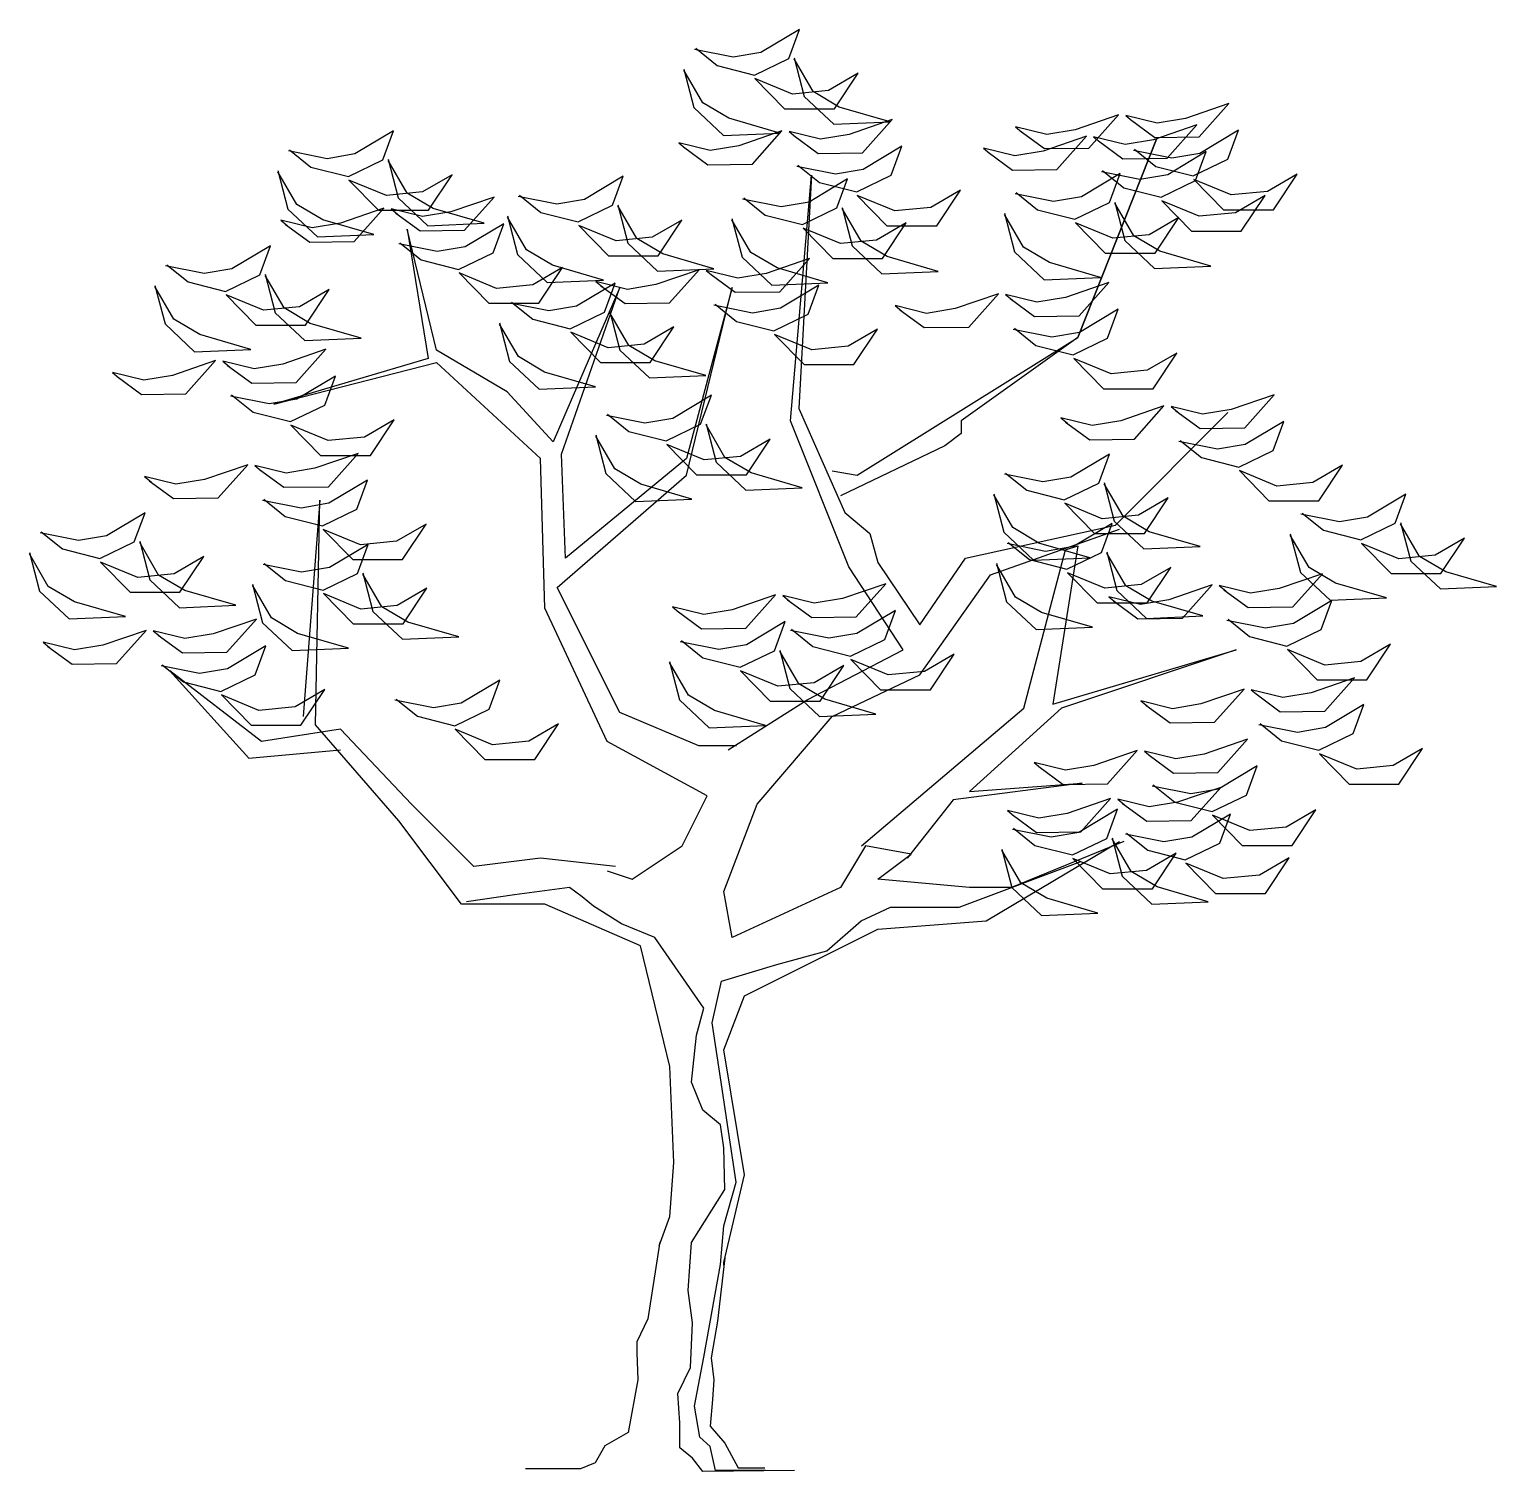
# Model space of a CAD drawing. Header units: millimetres. Extents: x 354.45 to 357.51, y 2602.46 to 2605.46.
import ezdxf

# ---------------------------------------------------------------- set-up
doc = ezdxf.new("R2010")
doc.units = ezdxf.units.MM
doc.header["$LTSCALE"] = 10
doc.layers.add('Vegetais', color=94, linetype='Continuous')

msp = doc.modelspace()

# ---------------------------------------------------------------- linework, layer by layer
at = {"layer": 'Vegetais'}
for points in [[(355.8408, 2605.4167), (355.8852, 2605.3809), (355.9629, 2605.3612), (356.0344, 2605.3957), (356.0566, 2605.4561), (355.9765, 2605.408), (355.9185, 2605.3982), (355.8383, 2605.4142)], [(356.0455, 2605.3969), (356.0665, 2605.3168), (356.1282, 2605.2589), (356.2453, 2605.2638), (356.1393, 2605.2946), (356.085, 2605.3267), (356.0455, 2605.3945)], [(355.8161, 2605.3735), (355.8371, 2605.2934), (355.8988, 2605.2354), (356.0159, 2605.2404), (355.9099, 2605.2712), (355.8556, 2605.3032), (355.8161, 2605.3711)], [(355.9641, 2605.3538), (356.0258, 2605.2909), (356.1294, 2605.2909), (356.1787, 2605.3649), (356.1171, 2605.3291), (356.0418, 2605.3217), (355.9641, 2605.3538)], [(356.7449, 2605.2685), (356.7955, 2605.2315), (356.888, 2605.2327), (356.9497, 2605.3018), (356.8596, 2605.2709), (356.8004, 2605.2611), (356.7351, 2605.2771), (356.7486, 2605.266)], [(356.0449, 2605.2352), (356.0955, 2605.1982), (356.188, 2605.1994), (356.2496, 2605.2684), (356.1596, 2605.2376), (356.1004, 2605.2278), (356.035, 2605.2438), (356.0486, 2605.2327)], [(356.5155, 2605.2451), (356.5661, 2605.2081), (356.6586, 2605.2093), (356.7203, 2605.2783), (356.6302, 2605.2475), (356.571, 2605.2377), (356.5057, 2605.2537), (356.5192, 2605.2426)], [(354.9963, 2605.2056), (355.0407, 2605.1699), (355.1184, 2605.1502), (355.19, 2605.1847), (355.2122, 2605.2451), (355.132, 2605.197), (355.074, 2605.1871), (354.9939, 2605.2032)], [(355.8155, 2605.2117), (355.8661, 2605.1747), (355.9586, 2605.176), (356.0202, 2605.245), (355.9302, 2605.2142), (355.871, 2605.2043), (355.8056, 2605.2204), (355.8192, 2605.2093)], [(356.6783, 2605.2241), (356.7288, 2605.1871), (356.8213, 2605.1883), (356.883, 2605.2573), (356.793, 2605.2265), (356.7338, 2605.2167), (356.6684, 2605.2327), (356.682, 2605.2216)], [(356.7536, 2605.2068), (356.798, 2605.1711), (356.8757, 2605.1514), (356.9472, 2605.1859), (356.9694, 2605.2463), (356.8892, 2605.1982), (356.8313, 2605.1883), (356.7511, 2605.2044)], [(356.0535, 2605.1735), (356.0979, 2605.1378), (356.1756, 2605.118), (356.2472, 2605.1526), (356.2694, 2605.213), (356.1892, 2605.1649), (356.1312, 2605.155), (356.0511, 2605.1711)], [(356.4489, 2605.2006), (356.4994, 2605.1636), (356.5919, 2605.1649), (356.6536, 2605.2339), (356.5636, 2605.2031), (356.5044, 2605.1932), (356.439, 2605.2093), (356.4526, 2605.1982)], [(355.2011, 2605.1859), (355.222, 2605.1058), (355.2837, 2605.0478), (355.4009, 2605.0528), (355.2948, 2605.0836), (355.2405, 2605.1156), (355.2011, 2605.1834)], [(356.6869, 2605.1624), (356.7313, 2605.1267), (356.809, 2605.1069), (356.8805, 2605.1415), (356.9027, 2605.2019), (356.8226, 2605.1538), (356.7646, 2605.1439), (356.6844, 2605.1599)], [(354.9717, 2605.1625), (354.9926, 2605.0823), (355.0543, 2605.0244), (355.1715, 2605.0293), (355.0654, 2605.0602), (355.0111, 2605.0922), (354.9717, 2605.16)], [(355.1197, 2605.1428), (355.1813, 2605.0799), (355.2849, 2605.0799), (355.3343, 2605.1538), (355.2726, 2605.1181), (355.1974, 2605.1107), (355.1197, 2605.1428)], [(355.4741, 2605.1112), (355.5185, 2605.0755), (355.5962, 2605.0557), (355.6678, 2605.0903), (355.69, 2605.1507), (355.6098, 2605.1026), (355.5518, 2605.0927), (355.4717, 2605.1088)], [(356.5075, 2605.1168), (356.5519, 2605.081), (356.6296, 2605.0613), (356.7011, 2605.0958), (356.7233, 2605.1562), (356.6432, 2605.1081), (356.5852, 2605.0983), (356.505, 2605.1143)], [(356.8769, 2605.144), (356.9386, 2605.0811), (357.0422, 2605.0811), (357.0915, 2605.1551), (357.0298, 2605.1193), (356.9546, 2605.1119), (356.8769, 2605.144)], [(355.9408, 2605.1057), (355.9852, 2605.0699), (356.0629, 2605.0502), (356.1344, 2605.0847), (356.1566, 2605.1451), (356.0765, 2605.097), (356.0185, 2605.0872), (355.9383, 2605.1032)], [(356.1769, 2605.1106), (356.2385, 2605.0478), (356.3421, 2605.0478), (356.3915, 2605.1217), (356.3298, 2605.086), (356.2546, 2605.0786), (356.1769, 2605.1106)], [(355.2171, 2605.0741), (355.2677, 2605.0371), (355.3602, 2605.0383), (355.4218, 2605.1074), (355.3318, 2605.0766), (355.2726, 2605.0667), (355.2072, 2605.0827), (355.2208, 2605.0716)], [(355.6789, 2605.0915), (355.6998, 2605.0114), (355.7615, 2604.9534), (355.8787, 2604.9583), (355.7726, 2604.9892), (355.7183, 2605.0212), (355.6789, 2605.089)], [(356.1455, 2605.0859), (356.1665, 2605.0058), (356.2282, 2604.9479), (356.3453, 2604.9528), (356.2393, 2604.9836), (356.185, 2605.0157), (356.1455, 2605.0835)], [(356.7122, 2605.097), (356.7332, 2605.0169), (356.7949, 2604.959), (356.912, 2604.9639), (356.806, 2604.9947), (356.7517, 2605.0268), (356.7122, 2605.0946)], [(356.8102, 2605.0995), (356.8719, 2605.0367), (356.9755, 2605.0367), (357.0248, 2605.1106), (356.9632, 2605.0749), (356.8879, 2605.0675), (356.8102, 2605.0995)], [(354.9877, 2605.0507), (355.0383, 2605.0137), (355.1308, 2605.0149), (355.1924, 2605.084), (355.1024, 2605.0531), (355.0432, 2605.0433), (354.9778, 2605.0593), (354.9914, 2605.0482)], [(355.4495, 2605.0681), (355.4704, 2604.9879), (355.5321, 2604.93), (355.6493, 2604.9349), (355.5432, 2604.9657), (355.4889, 2604.9978), (355.4495, 2605.0656)], [(355.5975, 2605.0483), (355.6591, 2604.9855), (355.7627, 2604.9855), (355.8121, 2605.0594), (355.7504, 2605.0237), (355.6752, 2605.0163), (355.5975, 2605.0483)], [(355.9161, 2605.0625), (355.9371, 2604.9824), (355.9988, 2604.9244), (356.1159, 2604.9294), (356.0099, 2604.9602), (355.9556, 2604.9922), (355.9161, 2605.06)], [(356.4828, 2605.0736), (356.5038, 2604.9935), (356.5655, 2604.9355), (356.6826, 2604.9405), (356.5766, 2604.9713), (356.5223, 2605.0033), (356.4828, 2605.0712)], [(356.6308, 2605.0539), (356.6925, 2604.991), (356.7961, 2604.991), (356.8454, 2605.065), (356.7838, 2605.0292), (356.7085, 2605.0218), (356.6308, 2605.0539)], [(355.2257, 2605.0125), (355.2701, 2604.9767), (355.3478, 2604.957), (355.4194, 2604.9915), (355.4416, 2605.0519), (355.3614, 2605.0038), (355.3034, 2604.994), (355.2233, 2605.01)], [(356.0641, 2605.0428), (356.1258, 2604.9799), (356.2294, 2604.9799), (356.2787, 2605.0539), (356.2171, 2605.0181), (356.1418, 2605.0107), (356.0641, 2605.0428)], [(354.7408, 2604.9668), (354.7852, 2604.9311), (354.8629, 2604.9113), (354.9344, 2604.9459), (354.9566, 2605.0063), (354.8764, 2604.9582), (354.8185, 2604.9483), (354.7383, 2604.9644)], [(355.8727, 2604.9464), (355.9232, 2604.9094), (356.0157, 2604.9106), (356.0774, 2604.9797), (355.9874, 2604.9488), (355.9282, 2604.939), (355.8628, 2604.955), (355.8764, 2604.9439)], [(354.9455, 2604.9471), (354.9665, 2604.867), (355.0281, 2604.809), (355.1453, 2604.8139), (355.0392, 2604.8448), (354.985, 2604.8768), (354.9455, 2604.9446)], [(355.3491, 2604.9496), (355.4107, 2604.8867), (355.5143, 2604.8867), (355.5637, 2604.9607), (355.502, 2604.9249), (355.4268, 2604.9175), (355.3491, 2604.9496)], [(355.6433, 2604.9229), (355.6938, 2604.886), (355.7863, 2604.8872), (355.848, 2604.9562), (355.758, 2604.9254), (355.6988, 2604.9155), (355.6334, 2604.9316), (355.647, 2604.9205)], [(354.7161, 2604.9237), (354.7371, 2604.8435), (354.7987, 2604.7856), (354.9159, 2604.7905), (354.8098, 2604.8213), (354.7556, 2604.8534), (354.7161, 2604.9212)], [(354.8641, 2604.9039), (354.9258, 2604.8411), (355.0294, 2604.8411), (355.0787, 2604.915), (355.017, 2604.8793), (354.9418, 2604.8719), (354.8641, 2604.9039)], [(355.4575, 2604.8891), (355.5019, 2604.8533), (355.5796, 2604.8336), (355.6511, 2604.8681), (355.6733, 2604.9285), (355.5931, 2604.8804), (355.5352, 2604.8706), (355.455, 2604.8866)], [(355.8813, 2604.8847), (355.9257, 2604.849), (356.0034, 2604.8292), (356.0749, 2604.8638), (356.0971, 2604.9242), (356.017, 2604.8761), (355.959, 2604.8662), (355.8788, 2604.8823)], [(356.2655, 2604.873), (356.3161, 2604.836), (356.4086, 2604.8372), (356.4703, 2604.9062), (356.3802, 2604.8754), (356.321, 2604.8656), (356.2557, 2604.8816), (356.2692, 2604.8705)], [(356.4949, 2604.8964), (356.5455, 2604.8594), (356.638, 2604.8606), (356.6997, 2604.9297), (356.6096, 2604.8988), (356.5504, 2604.889), (356.4851, 2604.905), (356.4986, 2604.8939)], [(356.5036, 2604.8347), (356.548, 2604.799), (356.6257, 2604.7793), (356.6972, 2604.8138), (356.7194, 2604.8742), (356.6392, 2604.8261), (356.5813, 2604.8162), (356.5011, 2604.8323)], [(355.4328, 2604.8459), (355.4538, 2604.7658), (355.5154, 2604.7078), (355.6326, 2604.7128), (355.5265, 2604.7436), (355.4723, 2604.7756), (355.4328, 2604.8434)], [(355.6622, 2604.8693), (355.6832, 2604.7892), (355.7448, 2604.7313), (355.862, 2604.7362), (355.7559, 2604.767), (355.7017, 2604.7991), (355.6622, 2604.8669)], [(355.5808, 2604.8262), (355.6425, 2604.7633), (355.7461, 2604.7633), (355.7954, 2604.8373), (355.7337, 2604.8015), (355.6585, 2604.7941), (355.5808, 2604.8262)], [(356.0046, 2604.8218), (356.0663, 2604.759), (356.1699, 2604.759), (356.2192, 2604.8329), (356.1576, 2604.7972), (356.0823, 2604.7898), (356.0046, 2604.8218)], [(354.8671, 2604.7575), (354.9176, 2604.7206), (355.0101, 2604.7218), (355.0718, 2604.7908), (354.9818, 2604.76), (354.9226, 2604.7501), (354.8572, 2604.7662), (354.8708, 2604.7551)], [(356.6269, 2604.7719), (356.6886, 2604.709), (356.7922, 2604.709), (356.8415, 2604.783), (356.7798, 2604.7472), (356.7046, 2604.7398), (356.6269, 2604.7719)], [(354.6377, 2604.7341), (354.6882, 2604.6971), (354.7807, 2604.6984), (354.8424, 2604.7674), (354.7524, 2604.7366), (354.6932, 2604.7267), (354.6278, 2604.7427), (354.6414, 2604.7316)], [(354.8757, 2604.6959), (354.9201, 2604.6601), (354.9978, 2604.6404), (355.0693, 2604.6749), (355.0915, 2604.7353), (355.0114, 2604.6873), (354.9534, 2604.6774), (354.8732, 2604.6934)], [(355.6575, 2604.6558), (355.7019, 2604.6201), (355.7796, 2604.6003), (355.8511, 2604.6349), (355.8733, 2604.6953), (355.7931, 2604.6472), (355.7352, 2604.6373), (355.655, 2604.6533)], [(356.8394, 2604.6631), (356.89, 2604.6261), (356.9825, 2604.6274), (357.0441, 2604.6964), (356.9541, 2604.6656), (356.8949, 2604.6557), (356.8295, 2604.6718), (356.8431, 2604.6607)], [(356.61, 2604.6397), (356.6606, 2604.6027), (356.7531, 2604.6039), (356.8147, 2604.673), (356.7247, 2604.6422), (356.6655, 2604.6323), (356.6001, 2604.6483), (356.6137, 2604.6372)], [(354.999, 2604.633), (355.0607, 2604.5701), (355.1643, 2604.5701), (355.2136, 2604.6441), (355.152, 2604.6084), (355.0767, 2604.601), (354.999, 2604.633)], [(355.8622, 2604.6361), (355.8832, 2604.5559), (355.9448, 2604.498), (356.062, 2604.5029), (355.9559, 2604.5338), (355.9017, 2604.5658), (355.8622, 2604.6336)], [(356.848, 2604.6015), (356.8924, 2604.5657), (356.9701, 2604.546), (357.0417, 2604.5805), (357.0639, 2604.6409), (356.9837, 2604.5929), (356.9257, 2604.583), (356.8456, 2604.599)], [(355.6328, 2604.6127), (355.6538, 2604.5325), (355.7154, 2604.4746), (355.8326, 2604.4795), (355.7265, 2604.5103), (355.6723, 2604.5424), (355.6328, 2604.6102)], [(355.7808, 2604.5929), (355.8425, 2604.5301), (355.9461, 2604.5301), (355.9954, 2604.604), (355.9337, 2604.5683), (355.8585, 2604.5609), (355.7808, 2604.5929)], [(354.9337, 2604.5409), (354.9843, 2604.504), (355.0768, 2604.5052), (355.1385, 2604.5742), (355.0484, 2604.5434), (354.9892, 2604.5335), (354.9239, 2604.5496), (354.9374, 2604.5385)], [(356.4853, 2604.5336), (356.5297, 2604.4979), (356.6074, 2604.4781), (356.6789, 2604.5127), (356.7011, 2604.5731), (356.621, 2604.525), (356.563, 2604.5151), (356.4828, 2604.5312)], [(354.7043, 2604.5175), (354.7549, 2604.4805), (354.8474, 2604.4818), (354.9091, 2604.5508), (354.819, 2604.52), (354.7598, 2604.5101), (354.6945, 2604.5261), (354.708, 2604.5151)], [(356.9714, 2604.5386), (357.033, 2604.4757), (357.1366, 2604.4757), (357.186, 2604.5497), (357.1243, 2604.5139), (357.0491, 2604.5066), (356.9714, 2604.5386)], [(354.9424, 2604.4793), (354.9868, 2604.4435), (355.0645, 2604.4238), (355.136, 2604.4583), (355.1582, 2604.5188), (355.078, 2604.4707), (355.0201, 2604.4608), (354.9399, 2604.4768)], [(356.69, 2604.5139), (356.711, 2604.4338), (356.7727, 2604.3758), (356.8898, 2604.3808), (356.7838, 2604.4116), (356.7295, 2604.4436), (356.69, 2604.5114)], [(356.4606, 2604.4905), (356.4816, 2604.4103), (356.5433, 2604.3524), (356.6604, 2604.3573), (356.5544, 2604.3881), (356.5001, 2604.4202), (356.4606, 2604.488)], [(356.6086, 2604.4708), (356.6703, 2604.4079), (356.7739, 2604.4079), (356.8232, 2604.4818), (356.7616, 2604.4461), (356.6863, 2604.4387), (356.6086, 2604.4708)], [(357.102, 2604.4503), (357.1464, 2604.4146), (357.2241, 2604.3948), (357.2956, 2604.4294), (357.3178, 2604.4898), (357.2377, 2604.4417), (357.1797, 2604.4318), (357.0995, 2604.4479)], [(354.4796, 2604.4114), (354.524, 2604.3757), (354.6017, 2604.356), (354.6733, 2604.3905), (354.6955, 2604.4509), (354.6153, 2604.4028), (354.5573, 2604.393), (354.4772, 2604.409)], [(355.0657, 2604.4164), (355.1274, 2604.3535), (355.231, 2604.3535), (355.2803, 2604.4275), (355.2186, 2604.3918), (355.1434, 2604.3844), (355.0657, 2604.4164)], [(356.4908, 2604.3892), (356.5352, 2604.3535), (356.6129, 2604.3338), (356.6845, 2604.3683), (356.7067, 2604.4287), (356.6265, 2604.3806), (356.5685, 2604.3707), (356.4884, 2604.3868)], [(357.3067, 2604.4306), (357.3277, 2604.3505), (357.3894, 2604.2925), (357.5065, 2604.2974), (357.4005, 2604.3283), (357.3462, 2604.3603), (357.3067, 2604.4281)], [(354.6844, 2604.3917), (354.7053, 2604.3116), (354.767, 2604.2536), (354.8842, 2604.2586), (354.7781, 2604.2894), (354.7238, 2604.3214), (354.6844, 2604.3893)], [(354.9436, 2604.3457), (354.988, 2604.3099), (355.0657, 2604.2902), (355.1372, 2604.3247), (355.1594, 2604.3851), (355.0793, 2604.337), (355.0213, 2604.3272), (354.9411, 2604.3432)], [(357.0773, 2604.4072), (357.0983, 2604.327), (357.16, 2604.2691), (357.2771, 2604.274), (357.1711, 2604.3048), (357.1168, 2604.3369), (357.0773, 2604.4047)], [(357.2253, 2604.3874), (357.287, 2604.3246), (357.3906, 2604.3246), (357.4399, 2604.3985), (357.3783, 2604.3628), (357.303, 2604.3554), (357.2253, 2604.3874)], [(354.455, 2604.3683), (354.4759, 2604.2882), (354.5376, 2604.2302), (354.6548, 2604.2351), (354.5487, 2604.266), (354.4944, 2604.298), (354.455, 2604.3658)], [(354.603, 2604.3486), (354.6646, 2604.2857), (354.7682, 2604.2857), (354.8176, 2604.3597), (354.7559, 2604.3239), (354.6807, 2604.3165), (354.603, 2604.3486)], [(356.6956, 2604.3695), (356.7165, 2604.2894), (356.7782, 2604.2314), (356.8954, 2604.2364), (356.7893, 2604.2672), (356.735, 2604.2992), (356.6956, 2604.367)], [(355.1483, 2604.3259), (355.1693, 2604.2458), (355.231, 2604.1879), (355.3481, 2604.1928), (355.2421, 2604.2236), (355.1878, 2604.2557), (355.1483, 2604.3235)], [(356.4662, 2604.3461), (356.4871, 2604.2659), (356.5488, 2604.208), (356.666, 2604.2129), (356.5599, 2604.2438), (356.5056, 2604.2758), (356.4662, 2604.3436)], [(356.6142, 2604.3264), (356.6758, 2604.2635), (356.7794, 2604.2635), (356.8288, 2604.3374), (356.7671, 2604.3017), (356.6919, 2604.2943), (356.6142, 2604.3264)], [(356.9394, 2604.291), (356.99, 2604.254), (357.0825, 2604.2553), (357.1441, 2604.3243), (357.0541, 2604.2935), (356.9949, 2604.2836), (356.9295, 2604.2997), (356.9431, 2604.2886)], [(354.9189, 2604.3025), (354.9399, 2604.2224), (355.0016, 2604.1644), (355.1187, 2604.1694), (355.0127, 2604.2002), (354.9584, 2604.2322), (354.9189, 2604.3001)], [(355.0669, 2604.2828), (355.1286, 2604.2199), (355.2322, 2604.2199), (355.2815, 2604.2939), (355.2199, 2604.2581), (355.1446, 2604.2507), (355.0669, 2604.2828)], [(356.0316, 2604.2702), (356.0822, 2604.2333), (356.1747, 2604.2345), (356.2364, 2604.3035), (356.1463, 2604.2727), (356.0871, 2604.2628), (356.0218, 2604.2789), (356.0353, 2604.2678)], [(356.71, 2604.2676), (356.7606, 2604.2306), (356.8531, 2604.2318), (356.9147, 2604.3009), (356.8247, 2604.2701), (356.7655, 2604.2602), (356.7001, 2604.2762), (356.7137, 2604.2651)], [(355.8022, 2604.2468), (355.8528, 2604.2098), (355.9453, 2604.2111), (356.007, 2604.2801), (355.9169, 2604.2493), (355.8577, 2604.2394), (355.7924, 2604.2554), (355.8059, 2604.2444)], [(356.948, 2604.2294), (356.9924, 2604.1936), (357.0701, 2604.1739), (357.1417, 2604.2084), (357.1639, 2604.2688), (357.0837, 2604.2208), (357.0257, 2604.2109), (356.9456, 2604.2269)], [(356.0403, 2604.2086), (356.0847, 2604.1728), (356.1624, 2604.1531), (356.2339, 2604.1876), (356.2561, 2604.248), (356.1759, 2604.2), (356.118, 2604.1901), (356.0378, 2604.2061)], [(354.4932, 2604.1732), (354.5438, 2604.1362), (354.6363, 2604.1374), (354.698, 2604.2065), (354.6079, 2604.1757), (354.5487, 2604.1658), (354.4834, 2604.1818), (354.4969, 2604.1707)], [(354.7226, 2604.1966), (354.7732, 2604.1596), (354.8657, 2604.1609), (354.9274, 2604.2299), (354.8373, 2604.1991), (354.7781, 2604.1892), (354.7128, 2604.2052), (354.7263, 2604.1941)], [(355.8109, 2604.1852), (355.8553, 2604.1494), (355.933, 2604.1297), (356.0045, 2604.1642), (356.0267, 2604.2246), (355.9465, 2604.1765), (355.8886, 2604.1667), (355.8084, 2604.1827)], [(354.7313, 2604.135), (354.7757, 2604.0992), (354.8534, 2604.0795), (354.9249, 2604.114), (354.9471, 2604.1744), (354.8669, 2604.1263), (354.809, 2604.1165), (354.7288, 2604.1325)], [(357.0714, 2604.1665), (357.133, 2604.1036), (357.2366, 2604.1036), (357.286, 2604.1776), (357.2243, 2604.1418), (357.1491, 2604.1344), (357.0714, 2604.1665)], [(355.7862, 2604.142), (355.8072, 2604.0619), (355.8688, 2604.0039), (355.986, 2604.0089), (355.8799, 2604.0397), (355.8257, 2604.0717), (355.7862, 2604.1396)], [(356.0156, 2604.1654), (356.0366, 2604.0853), (356.0982, 2604.0274), (356.2154, 2604.0323), (356.1093, 2604.0631), (356.0551, 2604.0952), (356.0156, 2604.163)], [(356.1636, 2604.1457), (356.2253, 2604.0828), (356.3289, 2604.0828), (356.3782, 2604.1568), (356.3165, 2604.1211), (356.2413, 2604.1137), (356.1636, 2604.1457)], [(355.9342, 2604.1223), (355.9959, 2604.0594), (356.0995, 2604.0594), (356.1488, 2604.1334), (356.0871, 2604.0976), (356.0119, 2604.0902), (355.9342, 2604.1223)], [(354.8546, 2604.0721), (354.9163, 2604.0092), (355.0199, 2604.0092), (355.0692, 2604.0832), (355.0075, 2604.0474), (354.9323, 2604.04), (354.8546, 2604.0721)], [(355.2175, 2604.0636), (355.2619, 2604.0279), (355.3396, 2604.0082), (355.4111, 2604.0427), (355.4333, 2604.1031), (355.3531, 2604.055), (355.2952, 2604.0451), (355.215, 2604.0612)], [(356.7767, 2604.051), (356.8272, 2604.014), (356.9197, 2604.0153), (356.9814, 2604.0843), (356.8914, 2604.0535), (356.8322, 2604.0436), (356.7668, 2604.0596), (356.7804, 2604.0485)], [(357.0061, 2604.0744), (357.0566, 2604.0374), (357.1491, 2604.0387), (357.2108, 2604.1077), (357.1208, 2604.0769), (357.0616, 2604.067), (356.9962, 2604.0831), (357.0098, 2604.072)], [(357.0147, 2604.0128), (357.0591, 2603.977), (357.1368, 2603.9573), (357.2083, 2603.9918), (357.2305, 2604.0522), (357.1504, 2604.0042), (357.0924, 2603.9943), (357.0122, 2604.0103)], [(355.3408, 2604.0008), (355.4025, 2603.9379), (355.5061, 2603.9379), (355.5554, 2604.0119), (355.4937, 2603.9761), (355.4185, 2603.9687), (355.3408, 2604.0008)], [(356.5544, 2603.9233), (356.605, 2603.8863), (356.6975, 2603.8875), (356.7592, 2603.9566), (356.6691, 2603.9257), (356.6099, 2603.9159), (356.5446, 2603.9319), (356.5581, 2603.9208)], [(356.7838, 2603.9467), (356.8344, 2603.9097), (356.9269, 2603.9109), (356.9886, 2603.98), (356.8985, 2603.9492), (356.8393, 2603.9393), (356.774, 2603.9553), (356.7875, 2603.9442)], [(357.138, 2603.9499), (357.1997, 2603.887), (357.3033, 2603.887), (357.3526, 2603.961), (357.291, 2603.9253), (357.2157, 2603.9179), (357.138, 2603.9499)], [(356.7925, 2603.885), (356.8369, 2603.8493), (356.9146, 2603.8296), (356.9861, 2603.8641), (357.0083, 2603.9245), (356.9281, 2603.8764), (356.8702, 2603.8666), (356.79, 2603.8826)], [(356.7283, 2603.8467), (356.7788, 2603.8097), (356.8713, 2603.811), (356.933, 2603.88), (356.843, 2603.8492), (356.7838, 2603.8393), (356.7184, 2603.8554), (356.732, 2603.8443)], [(356.4989, 2603.8233), (356.5494, 2603.7863), (356.6419, 2603.7875), (356.7036, 2603.8566), (356.6136, 2603.8258), (356.5544, 2603.8159), (356.489, 2603.8319), (356.5026, 2603.8208)], [(356.502, 2603.795), (356.5464, 2603.7592), (356.6241, 2603.7395), (356.6956, 2603.774), (356.7178, 2603.8344), (356.6376, 2603.7863), (356.5797, 2603.7765), (356.4995, 2603.7925)], [(356.7369, 2603.7851), (356.7813, 2603.7493), (356.859, 2603.7296), (356.9305, 2603.7641), (356.9527, 2603.8245), (356.8726, 2603.7765), (356.8146, 2603.7666), (356.7344, 2603.7826)], [(356.9158, 2603.8222), (356.9775, 2603.7593), (357.0811, 2603.7593), (357.1304, 2603.8333), (357.0687, 2603.7975), (356.9935, 2603.7901), (356.9158, 2603.8222)], [(356.7067, 2603.7753), (356.7277, 2603.6951), (356.7893, 2603.6372), (356.9065, 2603.6421), (356.8004, 2603.6729), (356.7462, 2603.705), (356.7067, 2603.7728)], [(356.4773, 2603.7518), (356.4983, 2603.6717), (356.5599, 2603.6137), (356.6771, 2603.6187), (356.571, 2603.6495), (356.5168, 2603.6816), (356.4773, 2603.7494)], [(356.6253, 2603.7321), (356.687, 2603.6692), (356.7906, 2603.6692), (356.8399, 2603.7432), (356.7782, 2603.7074), (356.703, 2603.7), (356.6253, 2603.7321)], [(356.8602, 2603.7222), (356.9219, 2603.6593), (357.0255, 2603.6593), (357.0748, 2603.7333), (357.0132, 2603.6975), (356.9379, 2603.6902), (356.8602, 2603.7222)]]:
    msp.add_lwpolyline(points, dxfattribs=at)
at = {"layer": 'Vegetais', "color": 34}
for points in [[(356.1246, 2604.5381), (356.1766, 2604.5295), (356.6358, 2604.8153), (356.8005, 2605.2311), (356.6358, 2604.8153), (356.3932, 2604.6421), (356.3932, 2604.6161), (356.3586, 2604.5901), (356.1419, 2604.4862)], [(355.908, 2603.9578), (356.0726, 2604.0618), (356.2719, 2604.1657), (356.1593, 2604.3389), (356.038, 2604.6421), (356.0813, 2605.1531), (356.0553, 2604.6681), (356.1506, 2604.4515), (356.2026, 2604.4082), (356.2199, 2604.3476), (356.3066, 2604.2177), (356.4019, 2604.3563), (356.7138, 2604.4255), (356.9478, 2604.6594)], [(355.9253, 2603.9665), (355.8473, 2603.9665), (355.6827, 2604.0358), (355.5527, 2604.2956), (355.8213, 2604.5295), (355.9166, 2604.9193), (355.8213, 2604.5641), (355.57, 2604.3563), (355.5614, 2604.5728), (355.6827, 2604.9193), (355.5441, 2604.5988), (355.4487, 2604.7027), (355.3014, 2604.7893), (355.2408, 2605.0405), (355.2841, 2604.772), (354.9635, 2604.6767), (355.3014, 2604.7633), (355.5181, 2604.5641)], [(355.6567, 2603.7066), (355.7087, 2603.6893), (355.8127, 2603.7586), (355.8647, 2603.8625), (355.6567, 2603.9751), (355.5267, 2604.2523), (355.5181, 2604.5641)], [(355.7651, 2602.9266), (355.7867, 2602.9877), (355.7953, 2603.1003), (355.7867, 2603.2995), (355.726, 2603.5507), (355.5267, 2603.6373), (355.3534, 2603.6373), (355.2234, 2603.8106), (355.0502, 2604.0098), (355.0588, 2604.4775), (355.0242, 2604.0271)], [(356.7311, 2603.7673), (356.4972, 2603.672), (356.4105, 2603.672), (356.2199, 2603.6893), (356.2892, 2603.7413), (356.1939, 2603.7586), (356.1419, 2603.672), (355.9166, 2603.568), (355.8993, 2603.6633), (355.9686, 2603.8452), (356.1246, 2604.0271), (356.3066, 2604.1137), (356.4539, 2604.3216), (356.7225, 2604.4169)], [(356.1853, 2603.7586), (356.5232, 2604.0444), (356.6098, 2604.3736), (356.6358, 2604.3822), (356.5838, 2604.0531), (356.9651, 2604.1657), (356.6012, 2604.0444), (356.4105, 2603.8712), (356.6445, 2603.8885), (356.3759, 2603.8539), (356.2806, 2603.7326)], [(355.674, 2603.7153), (355.5181, 2603.7326), (355.3794, 2603.7153), (355.2494, 2603.8452), (355.1021, 2604.0011), (354.9375, 2603.9751), (354.7469, 2604.1224), (354.9115, 2603.9405), (355.1021, 2603.9578)], [(355.8993, 2602.8868), (355.8993, 2602.8924), (355.9426, 2603.0743), (355.8993, 2603.3342), (355.9426, 2603.4468), (356.2199, 2603.5854), (356.4452, 2603.6027), (356.7225, 2603.7673)], [(355.9856, 2602.4594), (355.8817, 2602.4594), (355.8708, 2602.5092), (355.8492, 2602.5287), (355.8383, 2602.5936), (355.8578, 2602.6954), (355.8925, 2602.8881), (355.899, 2602.9682), (355.925, 2603.0592), (355.8925, 2603.2757), (355.8752, 2603.3905), (355.8947, 2603.4771), (356.0095, 2603.5117), (356.1134, 2603.5399), (356.1849, 2603.6027), (356.2456, 2603.6308), (356.3885, 2603.6308), (356.642, 2603.7261)], [(356.0463, 2602.4594), (355.8557, 2602.4572), (355.834, 2602.4853), (355.808, 2602.507), (355.808, 2602.559), (355.8037, 2602.6196), (355.8297, 2602.6737), (355.834, 2602.7669), (355.8253, 2602.834), (355.8318, 2602.9336), (355.9011, 2603.044), (355.899, 2603.1306), (355.8925, 2603.1783), (355.8557, 2603.2086), (355.8318, 2603.2671), (355.8427, 2603.3645), (355.8578, 2603.4208), (355.756, 2603.568), (355.6867, 2603.5962), (355.6282, 2603.633), (355.6044, 2603.6525), (355.5784, 2603.672), (355.4636, 2603.6568), (355.3639, 2603.6417)], [(355.7664, 2602.9351), (355.741, 2602.7751), (355.7182, 2602.7269), (355.7182, 2602.704), (355.7207, 2602.6481), (355.7004, 2602.5389), (355.6521, 2602.511), (355.6318, 2602.4754), (355.6013, 2602.4628), (355.487, 2602.4628)], [(355.9011, 2602.9021), (355.8858, 2602.77), (355.8731, 2602.6938), (355.8782, 2602.6481), (355.8757, 2602.6075), (355.8706, 2602.5516), (355.9011, 2602.5161), (355.929, 2602.4653), (355.9849, 2602.4653)]]:
    msp.add_lwpolyline(points, dxfattribs=at)

doc.saveas('drawing.dxf')
